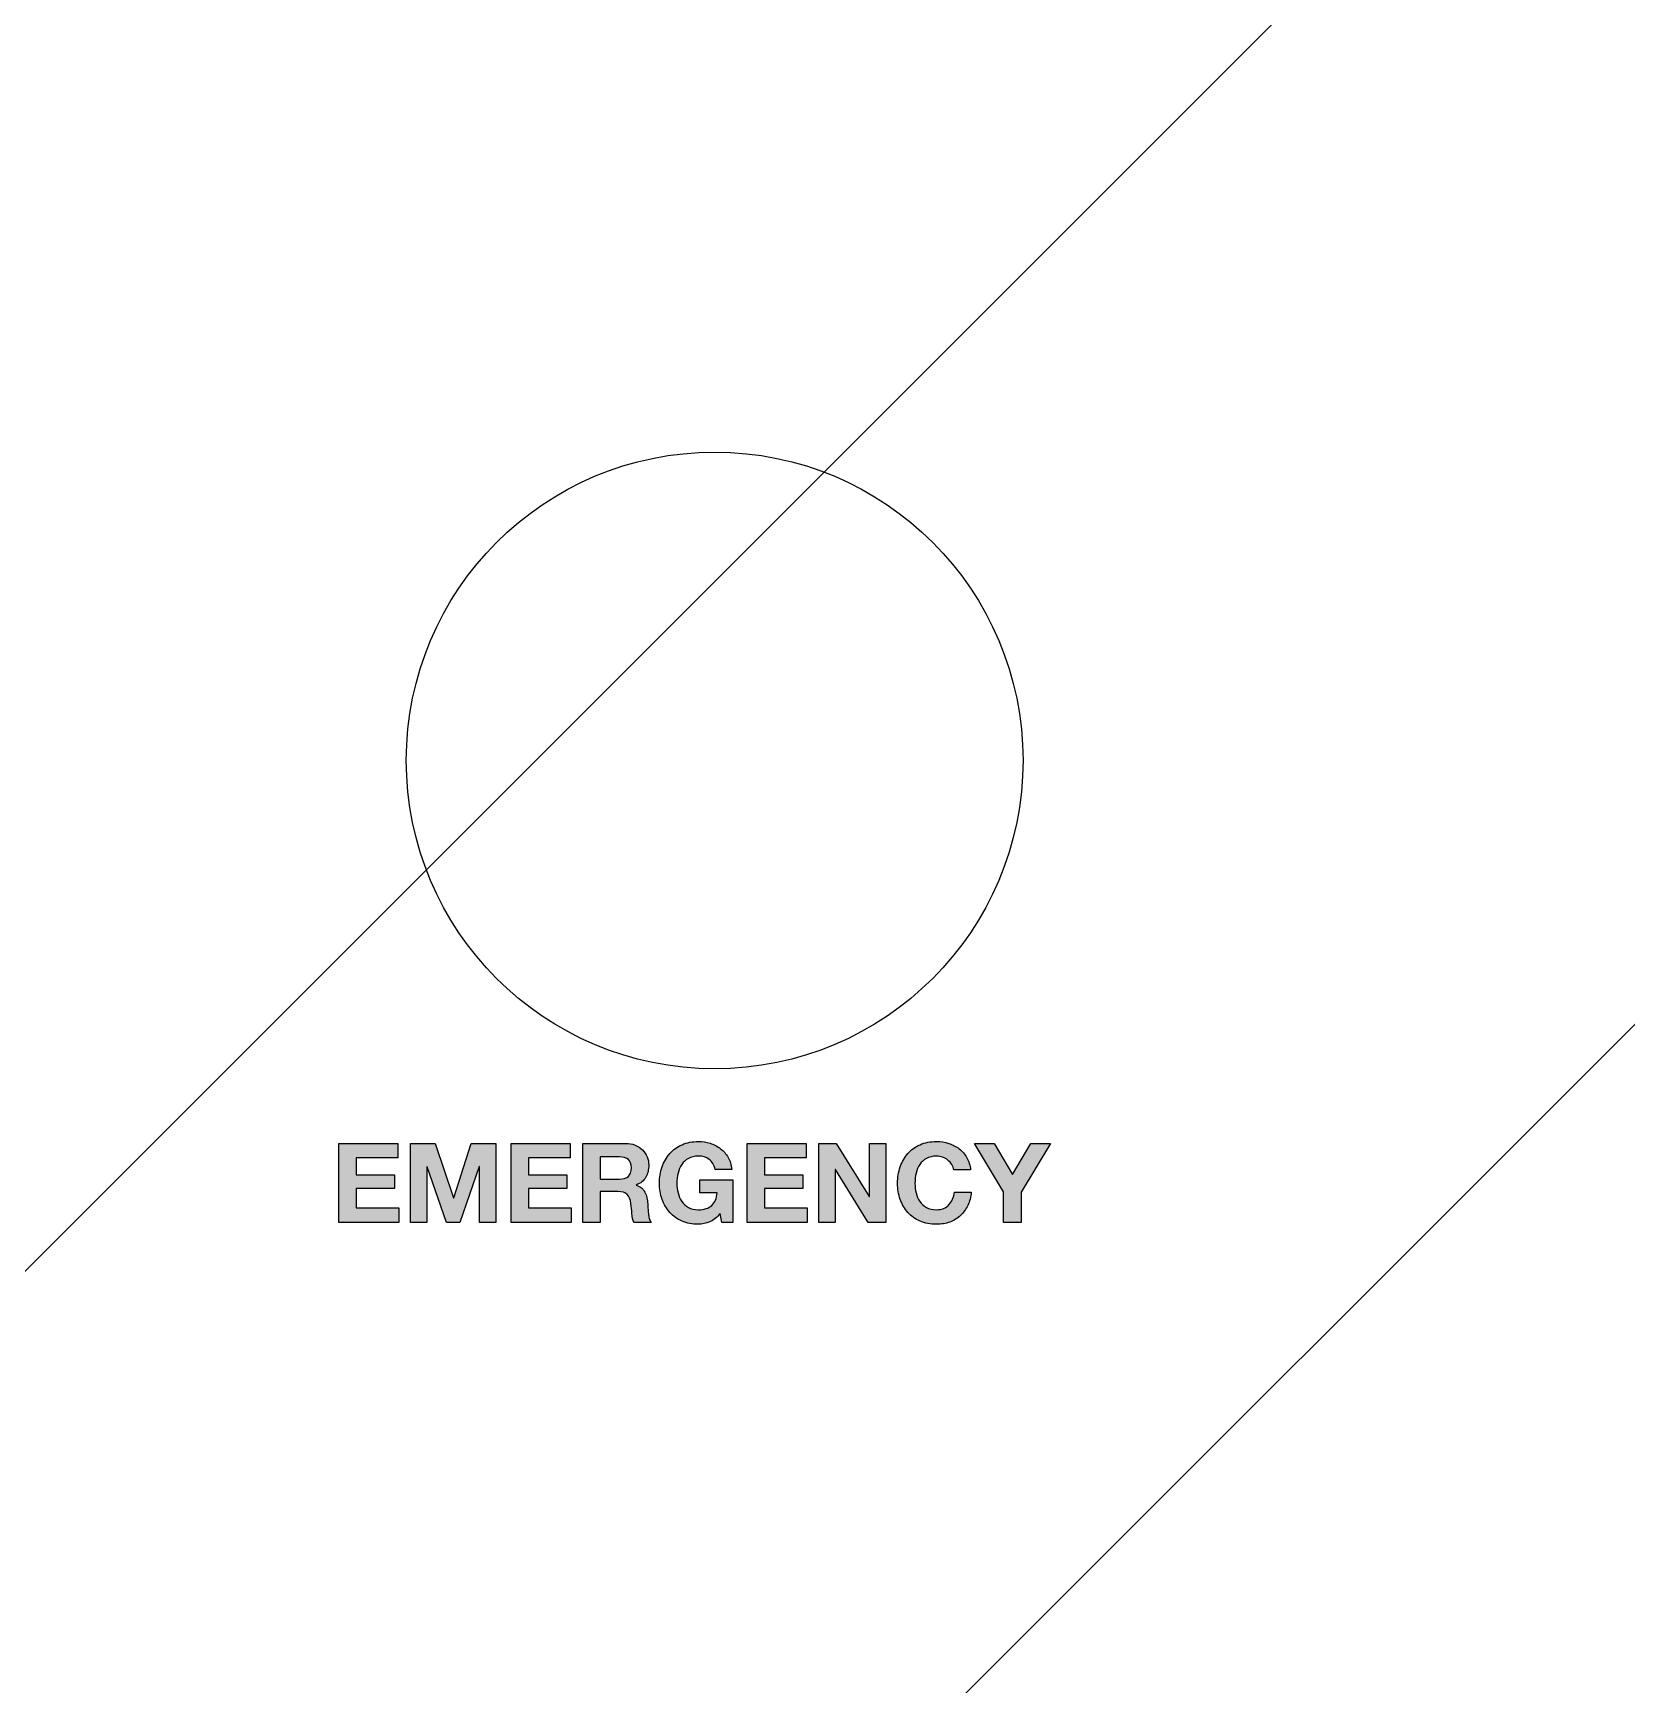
# Model space of a CAD drawing. Header units: millimetres. Extents: x -358422 to 32356, y 0 to 54379.
# Drawn here: x 10929.7 to 11033.1, y 4483.4 to 4590.5 of the extents above; entities that cross this region are included whole.
import ezdxf

# ---------------------------------------------------------------- set-up
doc = ezdxf.new("R2010")
doc.units = ezdxf.units.MM
doc.header["$MEASUREMENT"] = 0
doc.linetypes.add('HIDDEN', pattern=[9.525, 6.35, -3.175])
doc.layers.get('0').update_dxf_attribs({"lineweight": 25})
doc.layers.add('DIM', color=3, linetype='Continuous', lineweight=9)
doc.layers.add('H', color=2, linetype='HIDDEN', lineweight=15)

msp = doc.modelspace()

# ---------------------------------------------------------------- hatches: boundary and pattern name
h = msp.add_hatch(color=256)
h.paths.add_polyline_path([(10990.779, 4518.492), (10992.045, 4518.492), (10993.245, 4516.465), (10994.438, 4518.492), (10995.696, 4518.492), (10993.791, 4515.33), (10993.791, 4513.36), (10992.663, 4513.36), (10992.663, 4515.359)])
h.paths.add_polyline_path([(10985.014, 4518.492), (10985.014, 4513.36), (10983.886, 4513.36), (10981.751, 4516.796), (10981.736, 4516.796), (10981.736, 4513.36), (10980.68, 4513.36), (10980.68, 4518.492), (10981.801, 4518.492), (10983.943, 4515.05), (10983.958, 4515.05), (10983.958, 4518.492)])
h.paths.add_polyline_path([(10979.86, 4517.544), (10977.15, 4517.544), (10977.15, 4516.444), (10979.637, 4516.444), (10979.637, 4515.567), (10977.15, 4515.567), (10977.15, 4514.309), (10979.918, 4514.309), (10979.918, 4513.36), (10976.022, 4513.36), (10976.022, 4518.492), (10979.86, 4518.492)])
h.paths.add_polyline_path([(10961.846, 4515.567), (10961.846, 4514.309), (10964.614, 4514.309), (10964.614, 4513.36), (10960.718, 4513.36), (10960.718, 4518.492), (10964.556, 4518.492), (10964.556, 4517.544), (10961.846, 4517.544), (10961.846, 4516.444), (10964.333, 4516.444), (10964.333, 4515.567)])
h.paths.add_polyline_path([(10959.726, 4518.492), (10959.726, 4513.36), (10958.669, 4513.36), (10958.669, 4516.997), (10958.655, 4516.997), (10957.397, 4513.36), (10956.527, 4513.36), (10955.269, 4516.961), (10955.254, 4516.961), (10955.254, 4513.36), (10954.198, 4513.36), (10954.198, 4518.492), (10955.786, 4518.492), (10956.987, 4514.963), (10957.001, 4514.963), (10958.137, 4518.492)])
h.paths.add_polyline_path([(10953.378, 4517.544), (10950.669, 4517.544), (10950.669, 4516.444), (10953.156, 4516.444), (10953.156, 4515.567), (10950.669, 4515.567), (10950.669, 4514.309), (10953.436, 4514.309), (10953.436, 4513.36), (10949.54, 4513.36), (10949.54, 4518.492), (10953.378, 4518.492)])
edge = h.paths.add_edge_path()
edge.add_spline(control_points=[(10989.299, 4517.123), (10989.231, 4517.231), (10989.148, 4517.326), (10989.047, 4517.407)], knot_values=[0, 0, 0, 0, 1, 1, 1, 1], degree=3, periodic=0)
edge.add_spline(control_points=[(10989.047, 4517.407), (10988.946, 4517.489), (10988.832, 4517.552), (10988.705, 4517.598)], knot_values=[1, 1, 1, 1, 2, 2, 2, 2], degree=3, periodic=0)
edge.add_spline(control_points=[(10988.705, 4517.598), (10988.578, 4517.643), (10988.445, 4517.666), (10988.306, 4517.666), (10988.053, 4517.666), (10987.837, 4517.617), (10987.66, 4517.519)], knot_values=[2, 2, 2, 2, 3, 3, 3, 4, 4, 4, 4], degree=3, periodic=0)
edge.add_spline(control_points=[(10987.66, 4517.519), (10987.482, 4517.42), (10987.339, 4517.289), (10987.228, 4517.123), (10987.118, 4516.958), (10987.038, 4516.77), (10986.988, 4516.559)], knot_values=[4, 4, 4, 4, 5, 5, 5, 6, 6, 6, 6], degree=3, periodic=0)
edge.add_spline(control_points=[(10986.988, 4516.559), (10986.937, 4516.348), (10986.912, 4516.13), (10986.912, 4515.905), (10986.912, 4515.689), (10986.937, 4515.479), (10986.988, 4515.276), (10987.038, 4515.072), (10987.118, 4514.889), (10987.228, 4514.726), (10987.339, 4514.563), (10987.482, 4514.432), (10987.66, 4514.334)], knot_values=[6, 6, 6, 6, 7, 7, 7, 8, 8, 8, 9, 9, 9, 10, 10, 10, 10], degree=3, periodic=0)
edge.add_spline(control_points=[(10987.66, 4514.334), (10987.837, 4514.236), (10988.053, 4514.187), (10988.306, 4514.187), (10988.652, 4514.187), (10988.921, 4514.292), (10989.115, 4514.503)], knot_values=[10, 10, 10, 10, 11, 11, 11, 12, 12, 12, 12], degree=3, periodic=0)
edge.add_spline(control_points=[(10989.115, 4514.503), (10989.309, 4514.714), (10989.428, 4514.992), (10989.471, 4515.337)], knot_values=[12, 12, 12, 12, 13, 13, 13, 13], degree=3, periodic=0)
edge.add_spline(control_points=[(10989.471, 4515.337), (10989.471, 4515.337), (10990.564, 4515.337), (10990.564, 4515.337)], knot_values=[13, 13, 13, 13, 14, 14, 14, 14], degree=3, periodic=0)
edge.add_spline(control_points=[(10990.564, 4515.337), (10990.535, 4515.016), (10990.46, 4514.726), (10990.341, 4514.467)], knot_values=[14, 14, 14, 14, 15, 15, 15, 15], degree=3, periodic=0)
edge.add_spline(control_points=[(10990.341, 4514.467), (10990.221, 4514.208), (10990.063, 4513.988), (10989.866, 4513.806), (10989.67, 4513.624), (10989.44, 4513.485), (10989.176, 4513.389), (10988.913, 4513.293), (10988.623, 4513.245), (10988.306, 4513.245), (10987.913, 4513.245), (10987.56, 4513.313), (10987.246, 4513.45), (10986.932, 4513.586), (10986.668, 4513.774), (10986.452, 4514.015)], knot_values=[15, 15, 15, 15, 16, 16, 16, 17, 17, 17, 18, 18, 18, 19, 19, 19, 20, 20, 20, 20], degree=3, periodic=0)
edge.add_spline(control_points=[(10986.452, 4514.015), (10986.236, 4514.254), (10986.071, 4514.536), (10985.956, 4514.859), (10985.841, 4515.182), (10985.783, 4515.531), (10985.783, 4515.905), (10985.783, 4516.288), (10985.841, 4516.644), (10985.956, 4516.972), (10986.071, 4517.301), (10986.236, 4517.587), (10986.452, 4517.831)], knot_values=[20, 20, 20, 20, 21, 21, 21, 22, 22, 22, 23, 23, 23, 24, 24, 24, 24], degree=3, periodic=0)
edge.add_spline(control_points=[(10986.452, 4517.831), (10986.668, 4518.076), (10986.932, 4518.267), (10987.246, 4518.407)], knot_values=[24, 24, 24, 24, 25, 25, 25, 25], degree=3, periodic=0)
edge.add_spline(control_points=[(10987.246, 4518.407), (10987.56, 4518.546), (10987.913, 4518.615), (10988.306, 4518.615), (10988.589, 4518.615), (10988.856, 4518.574), (10989.108, 4518.492)], knot_values=[25, 25, 25, 25, 26, 26, 26, 27, 27, 27, 27], degree=3, periodic=0)
edge.add_spline(control_points=[(10989.108, 4518.492), (10989.359, 4518.411), (10989.585, 4518.292), (10989.784, 4518.137)], knot_values=[27, 27, 27, 27, 28, 28, 28, 28], degree=3, periodic=0)
edge.add_spline(control_points=[(10989.784, 4518.137), (10989.983, 4517.981), (10990.147, 4517.788), (10990.276, 4517.558)], knot_values=[28, 28, 28, 28, 29, 29, 29, 29], degree=3, periodic=0)
edge.add_spline(control_points=[(10990.276, 4517.558), (10990.405, 4517.328), (10990.487, 4517.064), (10990.52, 4516.768)], knot_values=[29, 29, 29, 29, 30, 30, 30, 30], degree=3, periodic=0)
edge.add_spline(control_points=[(10990.52, 4516.768), (10990.52, 4516.768), (10989.428, 4516.768), (10989.428, 4516.768)], knot_values=[30, 30, 30, 30, 31, 31, 31, 31], degree=3, periodic=0)
edge.add_spline(control_points=[(10989.428, 4516.768), (10989.409, 4516.897), (10989.366, 4517.015), (10989.299, 4517.123)], knot_values=[31, 31, 31, 31, 32, 32, 32, 32], degree=3, periodic=0)
edge = h.paths.add_edge_path()
edge.add_spline(control_points=[(10973.607, 4513.4), (10973.362, 4513.297), (10973.115, 4513.245), (10972.866, 4513.245), (10972.473, 4513.245), (10972.12, 4513.313), (10971.806, 4513.45), (10971.492, 4513.586), (10971.227, 4513.774), (10971.012, 4514.015)], knot_values=[0, 0, 0, 0, 1, 1, 1, 2, 2, 2, 3, 3, 3, 3], degree=3, periodic=0)
edge.add_spline(control_points=[(10971.012, 4514.015), (10970.796, 4514.254), (10970.631, 4514.536), (10970.516, 4514.859), (10970.4, 4515.182), (10970.343, 4515.531), (10970.343, 4515.905), (10970.343, 4516.288), (10970.4, 4516.644), (10970.516, 4516.972), (10970.631, 4517.301), (10970.796, 4517.587), (10971.012, 4517.831)], knot_values=[3, 3, 3, 3, 4, 4, 4, 5, 5, 5, 6, 6, 6, 7, 7, 7, 7], degree=3, periodic=0)
edge.add_spline(control_points=[(10971.012, 4517.831), (10971.227, 4518.076), (10971.492, 4518.267), (10971.806, 4518.407)], knot_values=[7, 7, 7, 7, 8, 8, 8, 8], degree=3, periodic=0)
edge.add_spline(control_points=[(10971.806, 4518.407), (10972.12, 4518.546), (10972.473, 4518.615), (10972.866, 4518.615), (10973.13, 4518.615), (10973.385, 4518.575), (10973.632, 4518.496)], knot_values=[8, 8, 8, 8, 9, 9, 9, 10, 10, 10, 10], degree=3, periodic=0)
edge.add_spline(control_points=[(10973.632, 4518.496), (10973.878, 4518.417), (10974.101, 4518.301), (10974.3, 4518.148)], knot_values=[10, 10, 10, 10, 11, 11, 11, 11], degree=3, periodic=0)
edge.add_spline(control_points=[(10974.3, 4518.148), (10974.499, 4517.994), (10974.663, 4517.805), (10974.793, 4517.58)], knot_values=[11, 11, 11, 11, 12, 12, 12, 12], degree=3, periodic=0)
edge.add_spline(control_points=[(10974.793, 4517.58), (10974.922, 4517.354), (10975.001, 4517.096), (10975.03, 4516.803)], knot_values=[12, 12, 12, 12, 13, 13, 13, 13], degree=3, periodic=0)
edge.add_spline(control_points=[(10975.03, 4516.803), (10975.03, 4516.803), (10973.951, 4516.803), (10973.951, 4516.803)], knot_values=[13, 13, 13, 13, 14, 14, 14, 14], degree=3, periodic=0)
edge.add_spline(control_points=[(10973.951, 4516.803), (10973.884, 4517.091), (10973.755, 4517.307), (10973.563, 4517.45)], knot_values=[14, 14, 14, 14, 15, 15, 15, 15], degree=3, periodic=0)
edge.add_spline(control_points=[(10973.563, 4517.45), (10973.371, 4517.594), (10973.139, 4517.666), (10972.866, 4517.666), (10972.612, 4517.666), (10972.396, 4517.617), (10972.219, 4517.519)], knot_values=[15, 15, 15, 15, 16, 16, 16, 17, 17, 17, 17], degree=3, periodic=0)
edge.add_spline(control_points=[(10972.219, 4517.519), (10972.042, 4517.42), (10971.898, 4517.289), (10971.788, 4517.123), (10971.677, 4516.958), (10971.597, 4516.77), (10971.547, 4516.559)], knot_values=[17, 17, 17, 17, 18, 18, 18, 19, 19, 19, 19], degree=3, periodic=0)
edge.add_spline(control_points=[(10971.547, 4516.559), (10971.497, 4516.348), (10971.471, 4516.13), (10971.471, 4515.905), (10971.471, 4515.689), (10971.497, 4515.479), (10971.547, 4515.276), (10971.597, 4515.072), (10971.677, 4514.889), (10971.788, 4514.726), (10971.898, 4514.563), (10972.042, 4514.432), (10972.219, 4514.334)], knot_values=[19, 19, 19, 19, 20, 20, 20, 21, 21, 21, 22, 22, 22, 23, 23, 23, 23], degree=3, periodic=0)
edge.add_spline(control_points=[(10972.219, 4514.334), (10972.396, 4514.236), (10972.612, 4514.187), (10972.866, 4514.187), (10973.24, 4514.187), (10973.529, 4514.281), (10973.732, 4514.471)], knot_values=[23, 23, 23, 23, 24, 24, 24, 25, 25, 25, 25], degree=3, periodic=0)
edge.add_spline(control_points=[(10973.732, 4514.471), (10973.936, 4514.66), (10974.054, 4514.934), (10974.088, 4515.294)], knot_values=[25, 25, 25, 25, 26, 26, 26, 26], degree=3, periodic=0)
edge.add_spline(control_points=[(10974.088, 4515.294), (10974.088, 4515.294), (10972.952, 4515.294), (10972.952, 4515.294)], knot_values=[26, 26, 26, 26, 27, 27, 27, 27], degree=3, periodic=0)
edge.add_spline(control_points=[(10972.952, 4515.294), (10972.952, 4515.294), (10972.952, 4516.135), (10972.952, 4516.135)], knot_values=[27, 27, 27, 27, 28, 28, 28, 28], degree=3, periodic=0)
edge.add_spline(control_points=[(10972.952, 4516.135), (10972.952, 4516.135), (10975.109, 4516.135), (10975.109, 4516.135)], knot_values=[28, 28, 28, 28, 29, 29, 29, 29], degree=3, periodic=0)
edge.add_spline(control_points=[(10975.109, 4516.135), (10975.109, 4516.135), (10975.109, 4513.36), (10975.109, 4513.36)], knot_values=[29, 29, 29, 29, 30, 30, 30, 30], degree=3, periodic=0)
edge.add_spline(control_points=[(10975.109, 4513.36), (10975.109, 4513.36), (10974.39, 4513.36), (10974.39, 4513.36)], knot_values=[30, 30, 30, 30, 31, 31, 31, 31], degree=3, periodic=0)
edge.add_spline(control_points=[(10974.39, 4513.36), (10974.39, 4513.36), (10974.275, 4513.942), (10974.275, 4513.942)], knot_values=[31, 31, 31, 31, 32, 32, 32, 32], degree=3, periodic=0)
edge.add_spline(control_points=[(10974.275, 4513.942), (10974.074, 4513.684), (10973.851, 4513.503), (10973.607, 4513.4)], knot_values=[32, 32, 32, 32, 33, 33, 33, 33], degree=3, periodic=0)
edge = h.paths.add_edge_path(flags=16)
edge.add_spline(control_points=[(10967.741, 4516.171), (10967.999, 4516.171), (10968.194, 4516.228), (10968.323, 4516.344)], knot_values=[0, 0, 0, 0, 1, 1, 1, 1], degree=3, periodic=0)
edge.add_spline(control_points=[(10968.323, 4516.344), (10968.452, 4516.458), (10968.517, 4516.645), (10968.517, 4516.904), (10968.517, 4517.153), (10968.452, 4517.334), (10968.323, 4517.447)], knot_values=[1, 1, 1, 1, 2, 2, 2, 3, 3, 3, 3], degree=3, periodic=0)
edge.add_spline(control_points=[(10968.323, 4517.447), (10968.194, 4517.559), (10967.999, 4517.616), (10967.741, 4517.616)], knot_values=[3, 3, 3, 3, 4, 4, 4, 4], degree=3, periodic=0)
edge.add_spline(control_points=[(10967.741, 4517.616), (10967.741, 4517.616), (10966.504, 4517.616), (10966.504, 4517.616)], knot_values=[4, 4, 4, 4, 5, 5, 5, 5], degree=3, periodic=0)
edge.add_spline(control_points=[(10966.504, 4517.616), (10966.504, 4517.616), (10966.504, 4516.171), (10966.504, 4516.171)], knot_values=[5, 5, 5, 5, 6, 6, 6, 6], degree=3, periodic=0)
edge.add_spline(control_points=[(10966.504, 4516.171), (10966.504, 4516.171), (10967.741, 4516.171), (10967.741, 4516.171)], knot_values=[6, 6, 6, 6, 7, 7, 7, 7], degree=3, periodic=0)
edge = h.paths.add_edge_path()
edge.add_spline(control_points=[(10968.143, 4518.492), (10968.373, 4518.492), (10968.58, 4518.455), (10968.765, 4518.381)], knot_values=[0, 0, 0, 0, 1, 1, 1, 1], degree=3, periodic=0)
edge.add_spline(control_points=[(10968.765, 4518.381), (10968.949, 4518.307), (10969.108, 4518.205), (10969.239, 4518.076)], knot_values=[1, 1, 1, 1, 2, 2, 2, 2], degree=3, periodic=0)
edge.add_spline(control_points=[(10969.239, 4518.076), (10969.371, 4517.946), (10969.472, 4517.797), (10969.541, 4517.627)], knot_values=[2, 2, 2, 2, 3, 3, 3, 3], degree=3, periodic=0)
edge.add_spline(control_points=[(10969.541, 4517.627), (10969.611, 4517.456), (10969.645, 4517.273), (10969.645, 4517.077), (10969.645, 4516.775), (10969.582, 4516.514), (10969.455, 4516.293)], knot_values=[3, 3, 3, 3, 4, 4, 4, 5, 5, 5, 5], degree=3, periodic=0)
edge.add_spline(control_points=[(10969.455, 4516.293), (10969.328, 4516.073), (10969.121, 4515.905), (10968.834, 4515.79)], knot_values=[5, 5, 5, 5, 6, 6, 6, 6], degree=3, periodic=0)
edge.add_spline(control_points=[(10968.834, 4515.79), (10968.834, 4515.79), (10968.834, 4515.775), (10968.834, 4515.775)], knot_values=[6, 6, 6, 6, 7, 7, 7, 7], degree=3, periodic=0)
edge.add_spline(control_points=[(10968.834, 4515.775), (10968.972, 4515.737), (10969.087, 4515.678), (10969.178, 4515.6)], knot_values=[7, 7, 7, 7, 8, 8, 8, 8], degree=3, periodic=0)
edge.add_spline(control_points=[(10969.178, 4515.6), (10969.27, 4515.52), (10969.344, 4515.427), (10969.401, 4515.319)], knot_values=[8, 8, 8, 8, 9, 9, 9, 9], degree=3, periodic=0)
edge.add_spline(control_points=[(10969.401, 4515.319), (10969.459, 4515.211), (10969.501, 4515.093), (10969.527, 4514.963)], knot_values=[9, 9, 9, 9, 10, 10, 10, 10], degree=3, periodic=0)
edge.add_spline(control_points=[(10969.527, 4514.963), (10969.553, 4514.834), (10969.571, 4514.704), (10969.581, 4514.575)], knot_values=[10, 10, 10, 10, 11, 11, 11, 11], degree=3, periodic=0)
edge.add_spline(control_points=[(10969.581, 4514.575), (10969.586, 4514.494), (10969.59, 4514.398), (10969.595, 4514.288)], knot_values=[11, 11, 11, 11, 12, 12, 12, 12], degree=3, periodic=0)
edge.add_spline(control_points=[(10969.595, 4514.288), (10969.6, 4514.177), (10969.608, 4514.065), (10969.621, 4513.95)], knot_values=[12, 12, 12, 12, 13, 13, 13, 13], degree=3, periodic=0)
edge.add_spline(control_points=[(10969.621, 4513.95), (10969.632, 4513.834), (10969.652, 4513.726), (10969.678, 4513.623)], knot_values=[13, 13, 13, 13, 14, 14, 14, 14], degree=3, periodic=0)
edge.add_spline(control_points=[(10969.678, 4513.623), (10969.704, 4513.519), (10969.744, 4513.432), (10969.796, 4513.36)], knot_values=[14, 14, 14, 14, 15, 15, 15, 15], degree=3, periodic=0)
edge.add_spline(control_points=[(10969.796, 4513.36), (10969.796, 4513.36), (10968.668, 4513.36), (10968.668, 4513.36)], knot_values=[15, 15, 15, 15, 16, 16, 16, 16], degree=3, periodic=0)
edge.add_spline(control_points=[(10968.668, 4513.36), (10968.606, 4513.523), (10968.568, 4513.717), (10968.553, 4513.942), (10968.539, 4514.167), (10968.517, 4514.384), (10968.488, 4514.589)], knot_values=[16, 16, 16, 16, 17, 17, 17, 18, 18, 18, 18], degree=3, periodic=0)
edge.add_spline(control_points=[(10968.488, 4514.589), (10968.45, 4514.858), (10968.369, 4515.054), (10968.244, 4515.179)], knot_values=[18, 18, 18, 18, 19, 19, 19, 19], degree=3, periodic=0)
edge.add_spline(control_points=[(10968.244, 4515.179), (10968.119, 4515.303), (10967.915, 4515.366), (10967.633, 4515.366)], knot_values=[19, 19, 19, 19, 20, 20, 20, 20], degree=3, periodic=0)
edge.add_spline(control_points=[(10967.633, 4515.366), (10967.633, 4515.366), (10966.504, 4515.366), (10966.504, 4515.366)], knot_values=[20, 20, 20, 20, 21, 21, 21, 21], degree=3, periodic=0)
edge.add_spline(control_points=[(10966.504, 4515.366), (10966.504, 4515.366), (10966.504, 4513.36), (10966.504, 4513.36)], knot_values=[21, 21, 21, 21, 22, 22, 22, 22], degree=3, periodic=0)
edge.add_spline(control_points=[(10966.504, 4513.36), (10966.504, 4513.36), (10965.376, 4513.36), (10965.376, 4513.36)], knot_values=[22, 22, 22, 22, 23, 23, 23, 23], degree=3, periodic=0)
edge.add_spline(control_points=[(10965.376, 4513.36), (10965.376, 4513.36), (10965.376, 4518.492), (10965.376, 4518.492)], knot_values=[23, 23, 23, 23, 24, 24, 24, 24], degree=3, periodic=0)
edge.add_spline(control_points=[(10965.376, 4518.492), (10965.376, 4518.492), (10968.143, 4518.492), (10968.143, 4518.492)], knot_values=[24, 24, 24, 24, 25, 25, 25, 25], degree=3, periodic=0)
at = {"layer": 'DIM'}
h = msp.add_hatch(dxfattribs=at)
h.set_pattern_fill('ANSI31', color=256, scale=350, style=0)
h.set_pattern_definition([(45, (-19603.777, -2234.737), (-30.93592, 30.93592), [])])
h.paths.add_polyline_path([(10728.92, 5341.335), (10728.92, 3268.335), (10298.136, 3268.335), (10298.136, 5055.269), (9628.92, 5055.269), (9628.92, 6518.335), (13568.92, 6518.335), (13568.92, 5055.269), (12899.705, 5055.269), (12899.705, 3268.335), (12468.92, 3268.335), (12468.92, 5341.335)])
edge = h.paths.add_edge_path(flags=16)
edge.add_line((12468.92, 3291.335), (12468.92, 3268.335))
edge.add_line((10728.92, 3291.335), (10728.92, 3268.335))
at = {"layer": 'H', "ltscale": 4}
h = msp.add_hatch(dxfattribs=at)
h.set_pattern_fill('ANSI31', color=256, scale=500, style=0)
h.set_pattern_definition([(45, (4878.89, 20733.76), (-44.19417, 44.19417), [])])
h.paths.add_polyline_path([(13618.92, 6518.335), (13568.92, 6518.335)], flags=16)
h.paths.add_polyline_path([(13618.92, 6518.335), (13568.92, 6518.335)], flags=0)
h.paths.add_polyline_path([(13618.92, 6518.335), (13568.92, 6518.335)], flags=0)
h.paths.add_polyline_path([(13618.92, 6518.335), (13568.92, 6518.335)], flags=0)
h.paths.add_polyline_path([(13618.92, 6518.335), (13568.92, 6518.335)], flags=0)
h.paths.add_polyline_path([(13618.92, 6518.335), (13568.92, 6518.335)], flags=0)
h.paths.add_polyline_path([(13618.92, 6518.335), (13568.92, 6518.335)], flags=0)
h.paths.add_polyline_path([(13618.92, 6518.335), (13568.92, 6518.335)], flags=0)
edge = h.paths.add_edge_path()
edge.add_line((9628.92, 3268.335), (9628.92, 6518.335))
edge.add_line((9578.92, 3218.335), (9578.92, 6518.335))
edge.add_line((9628.92, 3268.335), (13568.92, 3268.335))
edge.add_line((9578.92, 3218.335), (13618.92, 3218.335))
edge.add_line((13618.92, 6518.335), (13568.92, 6518.335))
edge.add_line((13568.92, 5268.335), (13568.92, 5278.335))
edge.add_line((13568.92, 3268.335), (13568.92, 6518.335))
edge.add_line((13618.92, 3218.335), (13618.92, 6518.335))

# ---------------------------------------------------------------- linework, layer by layer
for p, q in [((10949.54, 4513.36), (10949.54, 4518.492)), ((10949.54, 4518.492), (10953.378, 4518.492)), ((10950.669, 4517.544), (10950.669, 4516.444)), ((10953.378, 4517.544), (10950.669, 4517.544)), ((10953.378, 4518.492), (10953.378, 4517.544)), ((10954.198, 4518.492), (10955.786, 4518.492)), ((10954.198, 4513.36), (10954.198, 4518.492)), ((10955.786, 4518.492), (10956.987, 4514.963)), ((10957.001, 4514.963), (10958.137, 4518.492)), ((10958.137, 4518.492), (10959.726, 4518.492)), ((10959.726, 4518.492), (10959.726, 4513.36)), ((10960.718, 4518.492), (10964.556, 4518.492)), ((10960.718, 4513.36), (10960.718, 4518.492)), ((10961.846, 4517.544), (10961.846, 4516.444)), ((10964.556, 4517.544), (10961.846, 4517.544)), ((10964.556, 4518.492), (10964.556, 4517.544)), ((10976.022, 4513.36), (10976.022, 4518.492)), ((10976.022, 4518.492), (10979.86, 4518.492)), ((10977.15, 4517.544), (10977.15, 4516.444)), ((10979.86, 4517.544), (10977.15, 4517.544)), ((10979.86, 4518.492), (10979.86, 4517.544)), ((10980.68, 4518.492), (10981.801, 4518.492)), ((10980.68, 4513.36), (10980.68, 4518.492)), ((10981.801, 4518.492), (10983.943, 4515.05)), ((10983.958, 4518.492), (10985.014, 4518.492)), ((10983.958, 4515.05), (10983.958, 4518.492)), ((10985.014, 4518.492), (10985.014, 4513.36)), ((10992.663, 4515.359), (10990.779, 4518.492)), ((10990.779, 4518.492), (10992.045, 4518.492)), ((10992.045, 4518.492), (10993.245, 4516.465)), ((10993.245, 4516.465), (10994.438, 4518.492)), ((10995.696, 4518.492), (10993.791, 4515.33)), ((10994.438, 4518.492), (10995.696, 4518.492)), ((10950.669, 4516.444), (10953.156, 4516.444)), ((10953.156, 4516.444), (10953.156, 4515.567)), ((10955.269, 4516.961), (10955.254, 4516.961)), ((10955.254, 4516.961), (10955.254, 4513.36)), ((10956.527, 4513.36), (10955.269, 4516.961)), ((10958.655, 4516.997), (10957.397, 4513.36)), ((10958.669, 4516.997), (10958.655, 4516.997)), ((10958.669, 4513.36), (10958.669, 4516.997)), ((10961.846, 4516.444), (10964.333, 4516.444)), ((10964.333, 4516.444), (10964.333, 4515.567)), ((10977.15, 4516.444), (10979.637, 4516.444)), ((10979.637, 4516.444), (10979.637, 4515.567)), ((10981.751, 4516.796), (10981.736, 4516.796)), ((10981.736, 4516.796), (10981.736, 4513.36)), ((10983.886, 4513.36), (10981.751, 4516.796)), ((10950.669, 4515.567), (10950.669, 4514.309)), ((10953.156, 4515.567), (10950.669, 4515.567)), ((10964.333, 4515.567), (10961.846, 4515.567)), ((10961.846, 4515.567), (10961.846, 4514.309)), ((10977.15, 4515.567), (10977.15, 4514.309)), ((10979.637, 4515.567), (10977.15, 4515.567)), ((10950.669, 4514.309), (10953.436, 4514.309)), ((10953.436, 4514.309), (10953.436, 4513.36)), ((10956.987, 4514.963), (10957.001, 4514.963)), ((10961.846, 4514.309), (10964.614, 4514.309)), ((10964.614, 4514.309), (10964.614, 4513.36)), ((10977.15, 4514.309), (10979.918, 4514.309)), ((10979.918, 4514.309), (10979.918, 4513.36)), ((10983.943, 4515.05), (10983.958, 4515.05)), ((10992.663, 4513.36), (10992.663, 4515.359)), ((10993.791, 4515.33), (10993.791, 4513.36)), ((10953.436, 4513.36), (10949.54, 4513.36)), ((10955.254, 4513.36), (10954.198, 4513.36)), ((10957.397, 4513.36), (10956.527, 4513.36)), ((10959.726, 4513.36), (10958.669, 4513.36)), ((10964.614, 4513.36), (10960.718, 4513.36)), ((10979.918, 4513.36), (10976.022, 4513.36)), ((10981.736, 4513.36), (10980.68, 4513.36)), ((10985.014, 4513.36), (10983.886, 4513.36)), ((10993.791, 4513.36), (10992.663, 4513.36))]:
    msp.add_line(p, q)
msp.add_circle((10973.92, 4543.332), 20)
for points, knots in [([(10971.806, 4518.407), (10972.12, 4518.546), (10972.473, 4518.615), (10972.866, 4518.615), (10973.13, 4518.615), (10973.385, 4518.575), (10973.632, 4518.496)], [8, 8, 8, 8, 9, 9, 9, 10, 10, 10, 10]), ([(10987.246, 4518.407), (10987.56, 4518.546), (10987.913, 4518.615), (10988.306, 4518.615), (10988.589, 4518.615), (10988.856, 4518.574), (10989.108, 4518.492)], [25, 25, 25, 25, 26, 26, 26, 27, 27, 27, 27]), ([(10969.541, 4517.627), (10969.611, 4517.456), (10969.645, 4517.273), (10969.645, 4517.077), (10969.645, 4516.775), (10969.582, 4516.514), (10969.455, 4516.293)], [3, 3, 3, 3, 4, 4, 4, 5, 5, 5, 5]), ([(10971.012, 4514.015), (10970.796, 4514.254), (10970.631, 4514.536), (10970.516, 4514.859), (10970.4, 4515.182), (10970.343, 4515.531), (10970.343, 4515.905), (10970.343, 4516.288), (10970.4, 4516.644), (10970.516, 4516.972), (10970.631, 4517.301), (10970.796, 4517.587), (10971.012, 4517.831)], [3, 3, 3, 3, 4, 4, 4, 5, 5, 5, 6, 6, 6, 7, 7, 7, 7]), ([(10972.219, 4517.519), (10972.042, 4517.42), (10971.898, 4517.289), (10971.788, 4517.123), (10971.677, 4516.958), (10971.597, 4516.77), (10971.547, 4516.559)], [17, 17, 17, 17, 18, 18, 18, 19, 19, 19, 19]), ([(10973.563, 4517.45), (10973.371, 4517.594), (10973.139, 4517.666), (10972.866, 4517.666), (10972.612, 4517.666), (10972.396, 4517.617), (10972.219, 4517.519)], [15, 15, 15, 15, 16, 16, 16, 17, 17, 17, 17]), ([(10986.452, 4514.015), (10986.236, 4514.254), (10986.071, 4514.536), (10985.956, 4514.859), (10985.841, 4515.182), (10985.783, 4515.531), (10985.783, 4515.905), (10985.783, 4516.288), (10985.841, 4516.644), (10985.956, 4516.972), (10986.071, 4517.301), (10986.236, 4517.587), (10986.452, 4517.831)], [20, 20, 20, 20, 21, 21, 21, 22, 22, 22, 23, 23, 23, 24, 24, 24, 24]), ([(10987.66, 4517.519), (10987.482, 4517.42), (10987.339, 4517.289), (10987.228, 4517.123), (10987.118, 4516.958), (10987.038, 4516.77), (10986.988, 4516.559)], [4, 4, 4, 4, 5, 5, 5, 6, 6, 6, 6]), ([(10988.705, 4517.598), (10988.578, 4517.643), (10988.445, 4517.666), (10988.306, 4517.666), (10988.053, 4517.666), (10987.837, 4517.617), (10987.66, 4517.519)], [2, 2, 2, 2, 3, 3, 3, 4, 4, 4, 4]), ([(10968.323, 4516.344), (10968.452, 4516.458), (10968.517, 4516.645), (10968.517, 4516.904), (10968.517, 4517.153), (10968.452, 4517.334), (10968.323, 4517.447)], [1, 1, 1, 1, 2, 2, 2, 3, 3, 3, 3]), ([(10971.547, 4516.559), (10971.497, 4516.348), (10971.471, 4516.13), (10971.471, 4515.905), (10971.471, 4515.689), (10971.497, 4515.479), (10971.547, 4515.276), (10971.597, 4515.072), (10971.677, 4514.889), (10971.788, 4514.726), (10971.898, 4514.563), (10972.042, 4514.432), (10972.219, 4514.334)], [19, 19, 19, 19, 20, 20, 20, 21, 21, 21, 22, 22, 22, 23, 23, 23, 23]), ([(10986.988, 4516.559), (10986.937, 4516.348), (10986.912, 4516.13), (10986.912, 4515.905), (10986.912, 4515.689), (10986.937, 4515.479), (10986.988, 4515.276), (10987.038, 4515.072), (10987.118, 4514.889), (10987.228, 4514.726), (10987.339, 4514.563), (10987.482, 4514.432), (10987.66, 4514.334)], [6, 6, 6, 6, 7, 7, 7, 8, 8, 8, 9, 9, 9, 10, 10, 10, 10]), ([(10968.668, 4513.36), (10968.606, 4513.523), (10968.568, 4513.717), (10968.553, 4513.942), (10968.539, 4514.167), (10968.517, 4514.384), (10968.488, 4514.589)], [16, 16, 16, 16, 17, 17, 17, 18, 18, 18, 18]), ([(10972.219, 4514.334), (10972.396, 4514.236), (10972.612, 4514.187), (10972.866, 4514.187), (10973.24, 4514.187), (10973.529, 4514.281), (10973.732, 4514.471)], [23, 23, 23, 23, 24, 24, 24, 25, 25, 25, 25]), ([(10990.341, 4514.467), (10990.221, 4514.208), (10990.063, 4513.988), (10989.866, 4513.806), (10989.67, 4513.624), (10989.44, 4513.485), (10989.176, 4513.389), (10988.913, 4513.293), (10988.623, 4513.245), (10988.306, 4513.245), (10987.913, 4513.245), (10987.56, 4513.313), (10987.246, 4513.45), (10986.932, 4513.586), (10986.668, 4513.774), (10986.452, 4514.015)], [15, 15, 15, 15, 16, 16, 16, 17, 17, 17, 18, 18, 18, 19, 19, 19, 20, 20, 20, 20]), ([(10987.66, 4514.334), (10987.837, 4514.236), (10988.053, 4514.187), (10988.306, 4514.187), (10988.652, 4514.187), (10988.921, 4514.292), (10989.115, 4514.503)], [10, 10, 10, 10, 11, 11, 11, 12, 12, 12, 12]), ([(10973.607, 4513.4), (10973.362, 4513.297), (10973.115, 4513.245), (10972.866, 4513.245), (10972.473, 4513.245), (10972.12, 4513.313), (10971.806, 4513.45), (10971.492, 4513.586), (10971.227, 4513.774), (10971.012, 4514.015)], [0, 0, 0, 0, 1, 1, 1, 2, 2, 2, 3, 3, 3, 3])]:
    msp.add_open_spline(points, degree=3, knots=knots)
for points in [[(10965.376, 4513.36), (10965.376, 4513.36), (10965.376, 4518.492), (10965.376, 4518.492)], [(10965.376, 4518.492), (10965.376, 4518.492), (10968.143, 4518.492), (10968.143, 4518.492)], [(10966.504, 4517.616), (10966.504, 4517.616), (10966.504, 4516.171), (10966.504, 4516.171)], [(10967.741, 4517.616), (10967.741, 4517.616), (10966.504, 4517.616), (10966.504, 4517.616)], [(10968.323, 4517.447), (10968.194, 4517.559), (10967.999, 4517.616), (10967.741, 4517.616)], [(10968.143, 4518.492), (10968.373, 4518.492), (10968.58, 4518.455), (10968.765, 4518.381)], [(10968.765, 4518.381), (10968.949, 4518.307), (10969.108, 4518.205), (10969.239, 4518.076)], [(10969.239, 4518.076), (10969.371, 4517.946), (10969.472, 4517.797), (10969.541, 4517.627)], [(10971.012, 4517.831), (10971.227, 4518.076), (10971.492, 4518.267), (10971.806, 4518.407)], [(10973.632, 4518.496), (10973.878, 4518.417), (10974.101, 4518.301), (10974.3, 4518.148)], [(10974.3, 4518.148), (10974.499, 4517.994), (10974.663, 4517.805), (10974.793, 4517.58)], [(10974.793, 4517.58), (10974.922, 4517.354), (10975.001, 4517.096), (10975.03, 4516.803)], [(10986.452, 4517.831), (10986.668, 4518.076), (10986.932, 4518.267), (10987.246, 4518.407)], [(10989.047, 4517.407), (10988.946, 4517.489), (10988.832, 4517.552), (10988.705, 4517.598)], [(10989.108, 4518.492), (10989.359, 4518.411), (10989.585, 4518.292), (10989.784, 4518.137)], [(10989.784, 4518.137), (10989.983, 4517.981), (10990.147, 4517.788), (10990.276, 4517.558)], [(10990.276, 4517.558), (10990.405, 4517.328), (10990.487, 4517.064), (10990.52, 4516.768)], [(10973.951, 4516.803), (10973.884, 4517.091), (10973.755, 4517.307), (10973.563, 4517.45)], [(10975.03, 4516.803), (10975.03, 4516.803), (10973.951, 4516.803), (10973.951, 4516.803)], [(10989.299, 4517.123), (10989.231, 4517.231), (10989.148, 4517.326), (10989.047, 4517.407)], [(10989.428, 4516.768), (10989.409, 4516.897), (10989.366, 4517.015), (10989.299, 4517.123)], [(10990.52, 4516.768), (10990.52, 4516.768), (10989.428, 4516.768), (10989.428, 4516.768)], [(10966.504, 4516.171), (10966.504, 4516.171), (10967.741, 4516.171), (10967.741, 4516.171)], [(10966.504, 4515.366), (10966.504, 4515.366), (10966.504, 4513.36), (10966.504, 4513.36)], [(10967.633, 4515.366), (10967.633, 4515.366), (10966.504, 4515.366), (10966.504, 4515.366)], [(10968.244, 4515.179), (10968.119, 4515.303), (10967.915, 4515.366), (10967.633, 4515.366)], [(10967.741, 4516.171), (10967.999, 4516.171), (10968.194, 4516.228), (10968.323, 4516.344)], [(10969.455, 4516.293), (10969.328, 4516.073), (10969.121, 4515.905), (10968.834, 4515.79)], [(10968.834, 4515.79), (10968.834, 4515.79), (10968.834, 4515.775), (10968.834, 4515.775)], [(10968.834, 4515.775), (10968.972, 4515.737), (10969.087, 4515.678), (10969.178, 4515.6)], [(10969.178, 4515.6), (10969.27, 4515.52), (10969.344, 4515.427), (10969.401, 4515.319)], [(10972.952, 4516.135), (10972.952, 4516.135), (10975.109, 4516.135), (10975.109, 4516.135)], [(10972.952, 4515.294), (10972.952, 4515.294), (10972.952, 4516.135), (10972.952, 4516.135)], [(10975.109, 4516.135), (10975.109, 4516.135), (10975.109, 4513.36), (10975.109, 4513.36)], [(10968.488, 4514.589), (10968.45, 4514.858), (10968.369, 4515.054), (10968.244, 4515.179)], [(10969.401, 4515.319), (10969.459, 4515.211), (10969.501, 4515.093), (10969.527, 4514.963)], [(10969.527, 4514.963), (10969.553, 4514.834), (10969.571, 4514.704), (10969.581, 4514.575)], [(10969.581, 4514.575), (10969.586, 4514.494), (10969.59, 4514.398), (10969.595, 4514.288)], [(10974.088, 4515.294), (10974.088, 4515.294), (10972.952, 4515.294), (10972.952, 4515.294)], [(10973.732, 4514.471), (10973.936, 4514.66), (10974.054, 4514.934), (10974.088, 4515.294)], [(10989.115, 4514.503), (10989.309, 4514.714), (10989.428, 4514.992), (10989.471, 4515.337)], [(10989.471, 4515.337), (10989.471, 4515.337), (10990.564, 4515.337), (10990.564, 4515.337)], [(10990.564, 4515.337), (10990.535, 4515.016), (10990.46, 4514.726), (10990.341, 4514.467)], [(10966.504, 4513.36), (10966.504, 4513.36), (10965.376, 4513.36), (10965.376, 4513.36)], [(10969.796, 4513.36), (10969.796, 4513.36), (10968.668, 4513.36), (10968.668, 4513.36)], [(10969.595, 4514.288), (10969.6, 4514.177), (10969.608, 4514.065), (10969.621, 4513.95)], [(10969.621, 4513.95), (10969.632, 4513.834), (10969.652, 4513.726), (10969.678, 4513.623)], [(10969.678, 4513.623), (10969.704, 4513.519), (10969.744, 4513.432), (10969.796, 4513.36)], [(10974.275, 4513.942), (10974.074, 4513.684), (10973.851, 4513.503), (10973.607, 4513.4)], [(10974.39, 4513.36), (10974.39, 4513.36), (10974.275, 4513.942), (10974.275, 4513.942)], [(10975.109, 4513.36), (10975.109, 4513.36), (10974.39, 4513.36), (10974.39, 4513.36)]]:
    msp.add_open_spline(points, degree=3)

doc.saveas('drawing.dxf')
